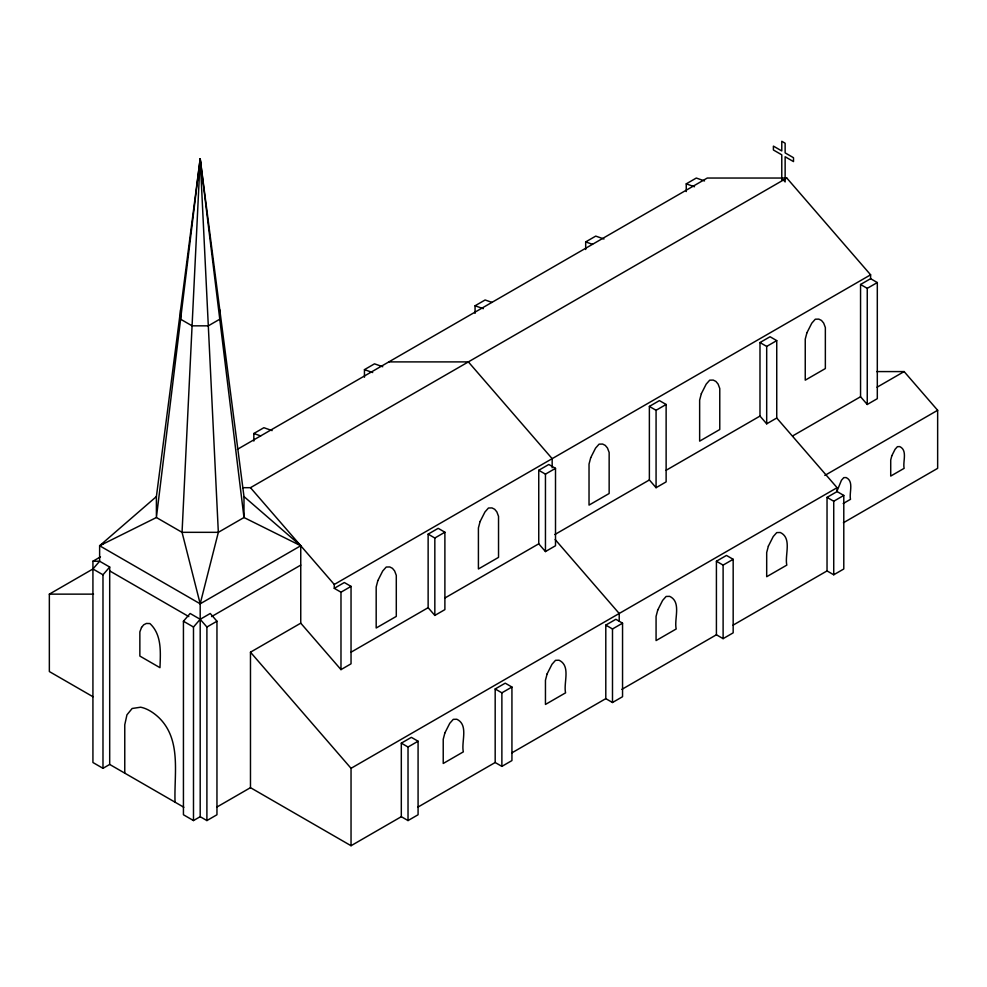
<?xml version="1.0" encoding="UTF-8"?>
<svg xmlns="http://www.w3.org/2000/svg" width="987" height="987" viewBox="0 0 987 987"><rect width="100%" height="100%" fill="white"/><g stroke="black" fill="none" stroke-linecap="round" stroke-linejoin="round"><path stroke-width="1.48" d="M199.584 169.443L200.188 158.685L243.986 496.572L243.986 517.521L218.337 532.326L182.052 532.326L156.402 517.521L99.625 545.749L99.625 561.233L92.926 568.981L102.981 574.779L102.981 768.318L109.693 764.444L183.853 807.267M200.534 164.841L200.188 158.685L156.402 517.521L156.402 496.572L200.188 158.685L243.986 517.521L300.751 545.749L300.751 623.167L340.984 669.618L351.039 663.807L351.039 586.389L344.327 582.527L334.272 588.326L334.272 584.464L250.476 487.689L242.851 487.689M156.402 496.572L99.625 545.749L200.188 603.81L218.337 532.326L200.188 158.685L182.052 532.326L200.188 603.81L200.188 816.693L206.9 820.567L216.955 814.756L216.955 621.23L210.256 613.482L200.188 619.293L193.489 627.029L193.489 820.567L200.188 816.693M837.087 490.921L841.442 480.274L843.786 477.634L846.143 477.572C854.187 481.323 849.005 492.661 850.498 499.311L843.182 503.53M102.981 574.779L109.693 567.044L99.625 561.233L92.926 561.233L92.926 762.507L102.981 768.318M193.489 820.567L183.434 814.756L183.434 621.23L190.133 613.482L200.188 619.293L206.9 627.029L206.9 820.567M253.832 441.09L253.832 433.503L263.887 427.704L272.128 430.603M364.45 377.231L364.45 369.644L374.505 363.833L382.746 366.732M475.068 313.36L475.068 305.773L485.123 299.974L491.982 302.392M585.686 249.501L585.686 241.914L595.741 236.103L603.982 239.002M686.249 191.564L686.249 183.853L696.304 178.042L704.545 180.942M237.386 449.344L707.284 178.042L786.812 178.042L870.608 274.805L870.608 278.679L860.553 284.49L860.553 396.737L867.252 404.473L877.307 398.674L877.307 282.553L870.608 278.679M100.958 544.984L103.598 543.455M92.926 561.233L100.464 556.878M93.012 696.76L49.35 671.555L49.35 594.137L93.383 568.722M250.476 487.689L786.812 178.042M200.188 603.81L300.751 545.749L243.986 496.572M211.576 616.591L300.751 565.107M206.9 627.029L216.955 621.23M334.272 584.464L870.608 274.805M428.136 534.14L438.191 528.329L444.89 532.203L444.89 609.621L434.835 615.419L428.136 607.684L428.136 534.14L434.835 538.014L444.89 532.203M538.754 470.281L548.809 464.47L555.508 468.344L555.508 545.749L545.453 551.56L538.754 543.812L538.754 470.281L545.453 474.142L555.508 468.344M649.372 406.41L659.427 400.599L666.126 404.473L666.126 481.89L656.071 487.689L649.372 479.953L649.372 406.41L656.071 410.284L666.126 404.473M776.744 418.019L766.689 423.83L759.99 416.082L759.99 342.551L770.045 336.74L776.744 340.614L776.744 418.019L837.087 487.689L837.087 491.563L827.032 497.374L827.032 570.918L733.082 625.153M334.272 588.326L340.984 592.2L351.039 586.389M759.99 342.551L766.689 346.412L776.744 340.614M860.553 284.49L867.252 288.352L877.307 282.553M401.314 816.693L401.314 743.149L411.369 737.351L418.081 741.225L418.081 814.756L408.026 820.567L401.314 816.693L351.039 845.723L250.476 787.663L250.476 652.197L300.751 623.167M350.99 652.222L428.136 607.684M444.804 598.06L538.754 543.812M554.83 534.535L649.372 479.953M666.04 470.33L759.99 416.082M792.672 435.921L860.553 396.737M877.061 387.212L904.129 371.581L937.65 410.284L937.65 468.344L843.391 522.765M216.733 807.144L250.476 787.663M824.811 475.438L937.65 410.284M351.039 845.723L351.039 768.318L837.087 487.689M495.178 762.507L495.178 688.963L505.233 683.164L511.932 687.026L511.932 760.57L501.877 766.381L495.178 762.507L418.019 807.058M605.796 698.648L605.796 625.104L615.851 619.293L622.55 623.167L622.55 696.711L612.495 702.51L605.796 698.648L511.846 752.884M716.414 634.777L716.414 561.233L726.469 555.434L733.168 559.296L733.168 632.84L723.113 638.651L716.414 634.777L621.872 689.37M401.314 743.149L408.026 747.023L418.081 741.225M495.178 688.963L501.877 692.837L511.932 687.026M605.796 625.104L612.495 628.978L622.55 623.167M716.414 561.233L723.113 565.107L733.168 559.296M827.032 497.374L833.731 501.248L843.786 495.437L843.786 568.981L833.731 574.779L827.032 570.918M388.841 361.896L468.356 361.896L552.165 458.659L552.165 467.776M876.703 371.581L904.129 371.581M49.35 594.137L93.531 594.137M686.249 183.853L694.49 186.753M585.686 241.914L592.545 244.332M475.068 305.773L483.309 308.672M364.45 369.644L372.691 372.543M253.832 433.503L260.691 435.921M837.087 491.563L843.786 495.437M109.693 570.905L188.813 616.591M183.434 621.23L193.489 627.029M555.163 539.544L619.207 613.495L619.207 621.082M250.476 652.197L351.039 768.318M867.252 288.352L867.252 404.473M833.731 501.248L833.731 574.779M766.689 346.412L766.689 423.83M723.113 565.107L723.113 638.651M656.071 410.284L656.071 487.689M612.495 628.978L612.495 702.51M545.453 474.142L545.453 551.56M501.877 692.837L501.877 766.381M434.835 538.014L434.835 615.419M408.026 747.023L408.026 820.567M340.984 592.2L340.984 669.618M219.78 309.844L219.78 319.208L208.306 325.833L192.083 325.833L180.596 319.208L180.596 309.844M175.057 802.184C173.971 774.03 181.694 740.127 159.178 717.907A41.713 24.083 60 0 0 140.647 707.21L132.135 708.493L126.941 714.847L124.769 724.766L124.769 773.154M109.693 567.044L109.693 764.444M377.848 580.59L376.183 586.969L376.183 628.003L396.293 616.394L396.293 575.359L394.615 570.918L392.431 568.302L389.754 566.945L386.238 567.044L382.709 571.004L377.848 580.59M480.089 521.555L478.411 527.946L478.411 568.981L498.534 557.371L498.534 516.337L496.856 511.883L494.672 509.267L491.995 507.923L488.466 508.009L484.95 511.982L480.089 521.555M444.89 732.897L443.225 739.288L443.225 763.482L463.335 751.86C461.089 741.891 468.874 724.877 456.796 719.252L453.28 719.35L449.751 723.323L444.89 732.897M590.707 457.697L589.029 464.087L589.029 505.11L609.152 493.5L609.152 452.465L607.474 448.024L605.29 445.408L602.613 444.051L599.084 444.15L595.568 448.123L590.707 457.697M547.131 673.874L545.453 680.253L545.453 704.447L565.576 692.837C563.33 682.868 571.115 665.855 559.037 660.229L555.508 660.328L551.992 664.288L547.131 673.874M701.325 393.714L699.647 400.105L699.647 441.14L719.77 429.518L719.77 388.496L718.092 384.042L715.908 381.426L713.231 380.081L709.715 380.168L706.186 384.14L701.325 393.714M657.749 610.003L656.071 616.394L656.071 640.588L676.194 628.978C673.948 618.997 681.733 601.984 669.655 596.358L666.126 596.456L662.61 600.429L657.749 610.003M806.922 332.755L805.244 339.146L805.244 380.168L825.354 368.558L825.354 327.536L823.676 323.082L821.505 320.467L818.815 319.109L815.299 319.208L811.783 323.181L806.922 332.755M768.367 546.144L766.689 552.523L766.689 576.716L786.812 565.107C784.566 555.138 792.351 538.125 780.273 532.499L776.744 532.598L773.228 536.558L768.367 546.144M891.841 455.698L890.718 459.954L890.718 476.079L904.129 468.344C902.636 461.694 907.818 450.356 899.774 446.605L897.43 446.667L895.073 449.307L891.841 455.698M141.536 627.424L139.858 631.877L139.858 656.071L159.968 667.681C160.486 652.666 162.09 634.814 149.913 623.55L146.397 623.451L143.707 624.808L141.536 627.424M783.456 179.979L781.778 179.979L781.778 154.823L773.401 149.987L773.401 146.113L781.778 150.949L781.778 141.277L785.134 143.214L785.134 152.886L793.511 157.723L793.511 161.597L785.134 156.76L785.134 181.916L783.456 179.979"/></g></svg>
